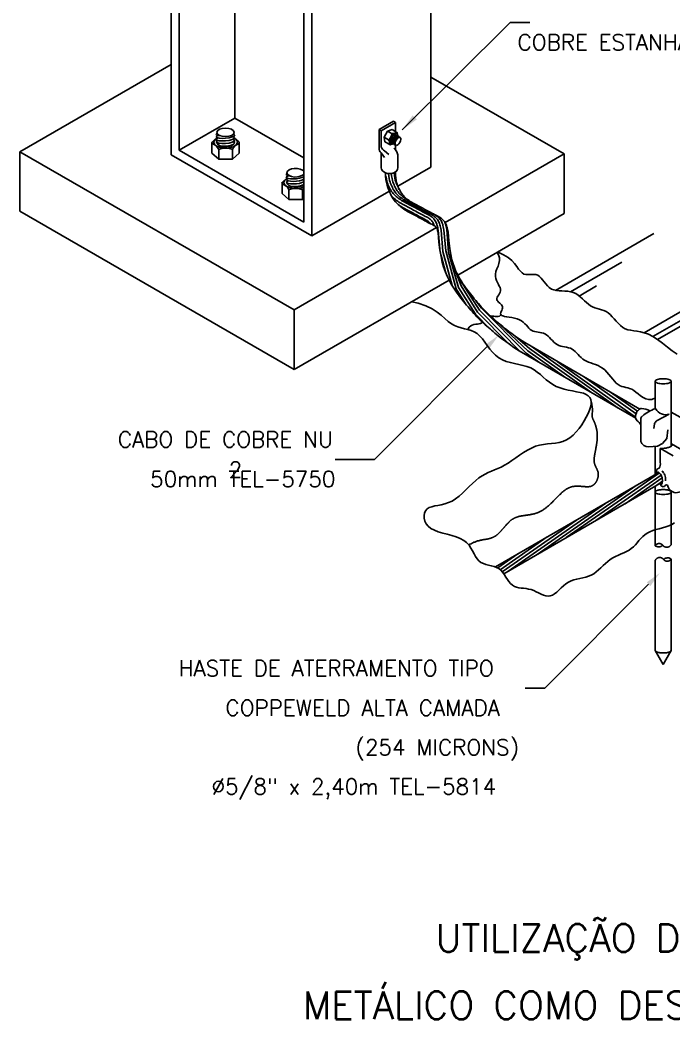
# Model space of a CAD drawing. Header units: millimetres. Extents: x -5504.7 to -5489.7, y -4787.7 to -4768.6.
# Drawn here: x -5504.74 to -5496.46, y -4787.66 to -4775 of the extents above; entities that cross this region are included whole.
import ezdxf
from ezdxf.enums import TextEntityAlignment as Align

# ---------------------------------------------------------------- set-up
doc = ezdxf.new("R2010")
doc.units = ezdxf.units.MM
doc.header["$LTSCALE"] = 10
doc.linetypes.add('DASHEDX2', pattern=[1.5, 1, -0.5])
doc.layers.add('Termotécnica', color=7, linetype='Continuous')
doc.styles.add('r140', font='romans.shx')
doc.styles.add('r80', font='romans.shx')

msp = doc.modelspace()

# ---------------------------------------------------------------- linework, layer by layer
at = {"layer": 'Termotécnica', "color": 2}
for p, q in [((-5502.013, -4776.24), (-5502.013, -4773.194)), ((-5502.82, -4776.706), (-5502.82, -4773.543)), ((-5502.718, -4776.647), (-5502.718, -4773.601)), ((-5499.525, -4776.863), (-5499.525, -4773.699)), ((-5501.139, -4777.559), (-5501.139, -4774.513)), ((-5501.037, -4777.736), (-5501.037, -4774.572)), ((-5499.89, -4776.392), (-5498.522, -4775.03)), ((-5504.737, -4776.667), (-5502.82, -4775.56)), ((-5497.837, -4776.696), (-5499.525, -4775.721)), ((-5502.718, -4776.647), (-5502.013, -4776.24)), ((-5502.013, -4776.24), (-5501.139, -4776.745)), ((-5502.249, -4776.441), (-5502.237, -4776.434)), ((-5502.249, -4776.474), (-5502.224, -4776.459)), ((-5502.015, -4776.454), (-5502.034, -4776.446)), ((-5500.12, -4776.485), (-5500.075, -4776.407)), ((-5500.018, -4776.387), (-5500.075, -4776.407)), ((-5500.019, -4776.439), (-5500.075, -4776.407)), ((-5499.959, -4776.422), (-5500.018, -4776.387)), ((-5499.973, -4776.45), (-5499.975, -4776.462)), ((-5499.958, -4776.457), (-5499.96, -4776.471)), ((-5499.947, -4776.464), (-5499.954, -4776.428)), ((-5502.302, -4776.554), (-5502.302, -4776.686)), ((-5502.235, -4776.488), (-5502.296, -4776.541)), ((-5502.249, -4776.507), (-5502.224, -4776.492)), ((-5502.249, -4776.54), (-5502.224, -4776.525)), ((-5502.236, -4776.565), (-5502.224, -4776.558)), ((-5502.015, -4776.487), (-5502.039, -4776.477)), ((-5502.015, -4776.52), (-5502.039, -4776.51)), ((-5502.017, -4776.552), (-5502.039, -4776.543)), ((-5502.016, -4776.495), (-5501.962, -4776.541)), ((-5501.956, -4776.554), (-5501.956, -4776.686)), ((-5500.065, -4776.517), (-5500.12, -4776.485)), ((-5500.109, -4776.544), (-5500.12, -4776.485)), ((-5500.049, -4776.578), (-5500.109, -4776.544)), ((-5500.001, -4776.565), (-5500.042, -4776.579)), ((-5500.037, -4776.545), (-5500.03, -4776.542)), ((-5500.029, -4776.558), (-5500.015, -4776.55)), ((-5500.014, -4776.567), (-5500, -4776.559)), ((-5499.999, -4776.575), (-5499.986, -4776.568)), ((-5499.984, -4776.584), (-5499.977, -4776.58)), ((-5499.943, -4776.466), (-5499.945, -4776.479)), ((-5499.929, -4776.474), (-5499.93, -4776.485)), ((-5501.262, -4778.673), (-5504.737, -4776.667)), ((-5504.737, -4776.667), (-5504.737, -4777.423)), ((-5501.037, -4777.736), (-5502.82, -4776.706)), ((-5501.139, -4777.559), (-5502.718, -4776.647)), ((-5502.302, -4776.686), (-5502.216, -4776.761)), ((-5502.216, -4776.638), (-5502.216, -4776.761)), ((-5502.043, -4776.638), (-5502.043, -4776.761)), ((-5501.956, -4776.686), (-5502.043, -4776.761)), ((-5500.155, -4776.871), (-5500.155, -4776.688)), ((-5499.946, -4776.871), (-5499.946, -4776.706)), ((-5499.346, -4777.567), (-5497.837, -4776.696)), ((-5497.837, -4776.696), (-5497.837, -4777.452)), ((-5502.216, -4776.761), (-5502.043, -4776.761)), ((-5501.361, -4776.954), (-5501.349, -4776.946)), ((-5501.139, -4776.962), (-5501.146, -4776.958)), ((-5499.945, -4777.105), (-5499.525, -4776.863)), ((-5501.414, -4777.066), (-5501.414, -4777.198)), ((-5501.347, -4777), (-5501.408, -4777.053)), ((-5501.361, -4776.986), (-5501.336, -4776.972)), ((-5501.361, -4777.019), (-5501.336, -4777.004)), ((-5501.361, -4777.052), (-5501.336, -4777.037)), ((-5501.348, -4777.077), (-5501.336, -4777.07)), ((-5501.139, -4776.994), (-5501.151, -4776.989)), ((-5501.139, -4777.027), (-5501.151, -4777.022)), ((-5501.139, -4777.06), (-5501.151, -4777.055)), ((-5501.414, -4777.198), (-5501.328, -4777.273)), ((-5501.328, -4777.151), (-5501.328, -4777.273)), ((-5501.155, -4777.151), (-5501.155, -4777.273)), ((-5501.037, -4777.736), (-5500.061, -4777.172)), ((-5501.328, -4777.273), (-5501.155, -4777.273)), ((-5501.139, -4777.259), (-5501.155, -4777.273)), ((-5501.262, -4779.43), (-5504.737, -4777.423)), ((-5499.185, -4778.231), (-5497.837, -4777.452)), ((-5501.262, -4778.673), (-5499.455, -4777.63)), ((-5501.262, -4779.43), (-5499.295, -4778.294)), ((-5501.262, -4778.673), (-5501.262, -4779.43)), ((-5500.24, -4780.568), (-5498.807, -4779.134)), ((-5496.682, -4779.925), (-5496.682, -4779.578)), ((-5496.479, -4780.401), (-5496.479, -4779.578)), ((-5496.658, -4780.076), (-5496.505, -4779.996)), ((-5496.291, -4780.077), (-5496.479, -4779.969)), ((-5496.866, -4780.065), (-5496.866, -4780.34)), ((-5496.699, -4780.178), (-5496.692, -4780.118)), ((-5496.324, -4780.458), (-5496.475, -4780.372)), ((-5496.682, -4780.762), (-5496.682, -4780.404)), ((-5496.619, -4780.43), (-5496.619, -4780.607)), ((-5496.456, -4780.523), (-5496.616, -4780.43)), ((-5500.24, -4780.568), (-5500.74, -4780.568)), ((-5496.682, -4780.982), (-5496.682, -4780.909)), ((-5498.082, -4783.467), (-5496.766, -4782.151)), ((-5498.082, -4783.467), (-5498.332, -4783.467))]:
    msp.add_line(p, q, dxfattribs=at)
at = {"layer": 'Termotécnica', "color": 2, "ltscale": 1.6}
for p, q in [((-5498.522, -4775.03), (-5498.272, -4775.03)), ((-5500.183, -4776.385), (-5500.002, -4776.28)), ((-5500.155, -4776.401), (-5499.974, -4776.296)), ((-5499.974, -4776.296), (-5500.002, -4776.28)), ((-5499.974, -4776.413), (-5499.974, -4776.296)), ((-5500.183, -4776.385), (-5500.183, -4776.621)), ((-5500.155, -4776.401), (-5500.183, -4776.385)), ((-5500.155, -4776.401), (-5500.155, -4776.605)), ((-5499.974, -4776.643), (-5499.974, -4776.584)), ((-5500.156, -4776.681), (-5500.115, -4776.742)), ((-5500.113, -4776.656), (-5500.058, -4776.704))]:
    msp.add_line(p, q, dxfattribs=at)
at = {"layer": 'Termotécnica', "color": 3}
for p, q in [((-5502.036, -4776.477), (-5502.033, -4776.479)), ((-5499.944, -4776.478), (-5499.945, -4776.476)), ((-5501.148, -4776.989), (-5501.145, -4776.992)), ((-5496.876, -4779.93), (-5498.335, -4779.088)), ((-5496.929, -4780.047), (-5498.406, -4779.194)), ((-5498.708, -4781.932), (-5496.635, -4780.735)), ((-5498.603, -4782.018), (-5496.592, -4780.857))]:
    msp.add_line(p, q, dxfattribs=at)
at = {"layer": 'Termotécnica', "color": 1}
for p, q in [((-5499.413, -4777.902), (-5499.433, -4777.664)), ((-5499.375, -4777.931), (-5499.397, -4777.661)), ((-5499.339, -4777.925), (-5499.361, -4777.658)), ((-5499.301, -4777.946), (-5499.326, -4777.655)), ((-5497.945, -4778.425), (-5496.699, -4777.706)), ((-5499.256, -4778.364), (-5499.375, -4777.931)), ((-5499.207, -4778.407), (-5499.339, -4777.925)), ((-5499.177, -4778.388), (-5499.301, -4777.946)), ((-5499.336, -4778.208), (-5499.398, -4777.984)), ((-5499.141, -4778.368), (-5499.255, -4778.072)), ((-5497.756, -4778.442), (-5497.107, -4778.067)), ((-5498.911, -4778.677), (-5499.19, -4778.239)), ((-5499.087, -4778.597), (-5499.207, -4778.407)), ((-5498.962, -4778.727), (-5499.177, -4778.388)), ((-5498.937, -4778.702), (-5499.141, -4778.368)), ((-5497.645, -4778.498), (-5497.425, -4778.37)), ((-5496.82, -4778.962), (-5495.781, -4778.362)), ((-5496.652, -4779.049), (-5495.62, -4778.454)), ((-5498.886, -4778.651), (-5498.951, -4778.561)), ((-5498.77, -4778.92), (-5498.962, -4778.727)), ((-5498.539, -4779.102), (-5498.937, -4778.702)), ((-5498.384, -4779.207), (-5498.911, -4778.677)), ((-5498.317, -4779.222), (-5498.886, -4778.651)), ((-5498.297, -4779.193), (-5498.719, -4778.795)), ((-5496.711, -4779.011), (-5496.27, -4778.757)), ((-5498.276, -4779.164), (-5498.485, -4778.984)), ((-5498.147, -4779.343), (-5498.317, -4779.222)), ((-5497.816, -4779.534), (-5498.297, -4779.193)), ((-5497.485, -4779.726), (-5498.276, -4779.164)), ((-5497.153, -4779.917), (-5498.255, -4779.134)), ((-5496.931, -4780.031), (-5497.924, -4779.326)), ((-5496.924, -4779.991), (-5497.592, -4779.517)), ((-5496.908, -4779.959), (-5497.261, -4779.708)), ((-5496.882, -4779.933), (-5496.929, -4779.9)), ((-5496.629, -4780.739), (-5497.809, -4781.559)), ((-5496.607, -4780.768), (-5497.437, -4781.344)), ((-5496.594, -4780.803), (-5497.065, -4781.13)), ((-5496.59, -4780.844), (-5496.693, -4780.915)), ((-5496.924, -4780.901), (-5498.18, -4781.774)), ((-5497.307, -4781.123), (-5498.552, -4781.989)), ((-5497.679, -4781.338), (-5498.622, -4781.993)), ((-5498.051, -4781.552), (-5498.648, -4781.967)), ((-5498.423, -4781.767), (-5498.679, -4781.945))]:
    msp.add_line(p, q, dxfattribs=at)
at = {"layer": 'Termotécnica', "color": 1, "linetype": 'DASHEDX2'}
for p, q in [((-5496.682, -4781.663), (-5496.682, -4780.982)), ((-5496.479, -4781.647), (-5496.479, -4780.982)), ((-5496.682, -4782.991), (-5496.682, -4781.848)), ((-5496.479, -4782.991), (-5496.479, -4781.832)), ((-5496.581, -4783.167), (-5496.682, -4782.991)), ((-5496.581, -4783.167), (-5496.479, -4782.991))]:
    msp.add_line(p, q, dxfattribs=at)
at = {"layer": 'Termotécnica', "color": 3}
for points in [[(-5500.103, -4776.936), (-5500.101, -4776.973), (-5500.096, -4777.019), (-5500.09, -4777.058), (-5500.082, -4777.091), (-5500.074, -4777.12), (-5500.065, -4777.143), (-5500.057, -4777.163), (-5500.048, -4777.183), (-5500.039, -4777.203), (-5500.029, -4777.223), (-5500.017, -4777.243), (-5500.005, -4777.263), (-5499.991, -4777.282), (-5499.976, -4777.301), (-5499.959, -4777.319), (-5499.943, -4777.336), (-5499.925, -4777.351), (-5499.908, -4777.366), (-5499.89, -4777.379), (-5499.873, -4777.391), (-5499.855, -4777.403), (-5499.838, -4777.413), (-5499.821, -4777.424), (-5499.804, -4777.433), (-5499.788, -4777.442), (-5499.771, -4777.451), (-5499.755, -4777.46), (-5499.739, -4777.469), (-5499.723, -4777.477), (-5499.706, -4777.486), (-5499.69, -4777.495), (-5499.673, -4777.504), (-5499.656, -4777.513), (-5499.638, -4777.523), (-5499.62, -4777.533), (-5499.602, -4777.543), (-5499.583, -4777.553), (-5499.565, -4777.563), (-5499.547, -4777.572), (-5499.53, -4777.58), (-5499.514, -4777.588), (-5499.5, -4777.596), (-5499.488, -4777.603), (-5499.478, -4777.609), (-5499.471, -4777.614), (-5499.465, -4777.618), (-5499.462, -4777.621), (-5499.459, -4777.624), (-5499.457, -4777.627), (-5499.455, -4777.63), (-5499.452, -4777.634), (-5499.45, -4777.64), (-5499.447, -4777.646), (-5499.444, -4777.655), (-5499.441, -4777.665), (-5499.439, -4777.678), (-5499.436, -4777.69)], [(-5499.976, -4776.924), (-5499.976, -4776.963), (-5499.972, -4777.003), (-5499.967, -4777.034), (-5499.961, -4777.059), (-5499.955, -4777.08), (-5499.948, -4777.098), (-5499.941, -4777.115), (-5499.934, -4777.132), (-5499.926, -4777.148), (-5499.918, -4777.163), (-5499.91, -4777.178), (-5499.9, -4777.193), (-5499.891, -4777.207), (-5499.88, -4777.22), (-5499.869, -4777.233), (-5499.856, -4777.245), (-5499.844, -4777.256), (-5499.83, -4777.267), (-5499.816, -4777.277), (-5499.802, -4777.287), (-5499.788, -4777.297), (-5499.773, -4777.306), (-5499.758, -4777.315), (-5499.743, -4777.324), (-5499.727, -4777.332), (-5499.712, -4777.341), (-5499.696, -4777.349), (-5499.68, -4777.358), (-5499.664, -4777.366), (-5499.647, -4777.375), (-5499.63, -4777.384), (-5499.613, -4777.394), (-5499.595, -4777.403), (-5499.578, -4777.413), (-5499.56, -4777.423), (-5499.542, -4777.432), (-5499.525, -4777.442), (-5499.507, -4777.451), (-5499.49, -4777.46), (-5499.473, -4777.469), (-5499.456, -4777.477), (-5499.44, -4777.486), (-5499.425, -4777.494), (-5499.41, -4777.503), (-5499.397, -4777.512), (-5499.385, -4777.522), (-5499.374, -4777.532), (-5499.364, -4777.542), (-5499.355, -4777.553), (-5499.347, -4777.565), (-5499.34, -4777.577), (-5499.334, -4777.59), (-5499.329, -4777.604), (-5499.324, -4777.618), (-5499.32, -4777.634), (-5499.316, -4777.65), (-5499.312, -4777.667), (-5499.309, -4777.687)], [(-5499.436, -4777.69), (-5499.425, -4777.813), (-5499.412, -4777.912), (-5499.398, -4777.996), (-5499.382, -4778.068), (-5499.365, -4778.129), (-5499.347, -4778.181), (-5499.329, -4778.226), (-5499.311, -4778.264), (-5499.294, -4778.297), (-5499.277, -4778.329), (-5499.26, -4778.358), (-5499.243, -4778.386), (-5499.226, -4778.412), (-5499.209, -4778.437), (-5499.193, -4778.461), (-5499.176, -4778.484), (-5499.159, -4778.506), (-5499.142, -4778.528), (-5499.125, -4778.55), (-5499.108, -4778.571), (-5499.09, -4778.593), (-5499.073, -4778.614), (-5499.055, -4778.635), (-5499.037, -4778.656), (-5499.019, -4778.677), (-5499, -4778.698), (-5498.981, -4778.719), (-5498.962, -4778.74), (-5498.942, -4778.761), (-5498.922, -4778.782), (-5498.902, -4778.802), (-5498.881, -4778.822), (-5498.86, -4778.842), (-5498.839, -4778.861), (-5498.818, -4778.88), (-5498.797, -4778.898), (-5498.776, -4778.915), (-5498.756, -4778.932), (-5498.736, -4778.949), (-5498.716, -4778.966), (-5498.695, -4778.983), (-5498.672, -4779.002), (-5498.646, -4779.023), (-5498.614, -4779.047), (-5498.576, -4779.075), (-5498.529, -4779.108), (-5498.473, -4779.148), (-5498.406, -4779.194)], [(-5499.309, -4777.687), (-5499.298, -4777.799), (-5499.286, -4777.893), (-5499.273, -4777.972), (-5499.259, -4778.037), (-5499.244, -4778.091), (-5499.229, -4778.136), (-5499.213, -4778.174), (-5499.197, -4778.208), (-5499.181, -4778.238), (-5499.166, -4778.267), (-5499.151, -4778.293), (-5499.135, -4778.318), (-5499.12, -4778.342), (-5499.105, -4778.365), (-5499.089, -4778.387), (-5499.074, -4778.408), (-5499.058, -4778.429), (-5499.042, -4778.45), (-5499.026, -4778.471), (-5499.009, -4778.491), (-5498.992, -4778.512), (-5498.976, -4778.532), (-5498.958, -4778.553), (-5498.941, -4778.573), (-5498.923, -4778.593), (-5498.905, -4778.613), (-5498.887, -4778.634), (-5498.869, -4778.654), (-5498.85, -4778.673), (-5498.831, -4778.693), (-5498.812, -4778.712), (-5498.793, -4778.73), (-5498.774, -4778.749), (-5498.754, -4778.766), (-5498.734, -4778.784), (-5498.714, -4778.801), (-5498.694, -4778.818), (-5498.674, -4778.835), (-5498.654, -4778.852), (-5498.634, -4778.868), (-5498.614, -4778.885), (-5498.593, -4778.903), (-5498.568, -4778.923), (-5498.538, -4778.946), (-5498.501, -4778.973), (-5498.456, -4779.005), (-5498.401, -4779.043), (-5498.335, -4779.088)]]:
    msp.add_lwpolyline(points, dxfattribs=at)
at = {"layer": 'Termotécnica', "color": 1}
for points in [[(-5500.064, -4776.944), (-5500.06, -4776.977), (-5500.055, -4777.009), (-5500.05, -4777.034), (-5500.043, -4777.054), (-5500.037, -4777.072), (-5500.03, -4777.089), (-5500.023, -4777.106), (-5500.015, -4777.122), (-5500.007, -4777.138), (-5499.998, -4777.153), (-5499.989, -4777.167), (-5499.979, -4777.181), (-5499.969, -4777.195), (-5499.957, -4777.207), (-5499.945, -4777.219), (-5499.932, -4777.231), (-5499.919, -4777.242), (-5499.905, -4777.252), (-5499.891, -4777.262), (-5499.876, -4777.272), (-5499.862, -4777.281), (-5499.847, -4777.29), (-5499.831, -4777.298), (-5499.816, -4777.307), (-5499.8, -4777.315), (-5499.785, -4777.324), (-5499.769, -4777.332), (-5499.752, -4777.341), (-5499.736, -4777.35), (-5499.719, -4777.359), (-5499.701, -4777.368), (-5499.684, -4777.378), (-5499.666, -4777.388), (-5499.649, -4777.397), (-5499.631, -4777.407), (-5499.613, -4777.416), (-5499.596, -4777.426), (-5499.578, -4777.434), (-5499.561, -4777.443), (-5499.545, -4777.452), (-5499.529, -4777.46), (-5499.513, -4777.469), (-5499.499, -4777.478), (-5499.485, -4777.487), (-5499.473, -4777.496), (-5499.462, -4777.506), (-5499.452, -4777.517), (-5499.444, -4777.528), (-5499.436, -4777.539), (-5499.429, -4777.552), (-5499.423, -4777.565), (-5499.418, -4777.578), (-5499.413, -4777.593), (-5499.409, -4777.608), (-5499.405, -4777.624), (-5499.401, -4777.642), (-5499.397, -4777.661)], [(-5500.028, -4776.943), (-5500.024, -4776.974), (-5500.019, -4777.006), (-5500.014, -4777.031), (-5500.007, -4777.051), (-5500.001, -4777.069), (-5499.994, -4777.086), (-5499.987, -4777.103), (-5499.979, -4777.119), (-5499.971, -4777.135), (-5499.962, -4777.15), (-5499.953, -4777.164), (-5499.943, -4777.178), (-5499.933, -4777.192), (-5499.921, -4777.204), (-5499.909, -4777.216), (-5499.896, -4777.228), (-5499.883, -4777.239), (-5499.869, -4777.249), (-5499.855, -4777.259), (-5499.84, -4777.269), (-5499.826, -4777.278), (-5499.811, -4777.287), (-5499.796, -4777.295), (-5499.78, -4777.304), (-5499.765, -4777.312), (-5499.749, -4777.321), (-5499.733, -4777.329), (-5499.716, -4777.338), (-5499.7, -4777.347), (-5499.683, -4777.356), (-5499.665, -4777.365), (-5499.648, -4777.375), (-5499.63, -4777.385), (-5499.613, -4777.394), (-5499.595, -4777.404), (-5499.577, -4777.413), (-5499.56, -4777.423), (-5499.543, -4777.431), (-5499.525, -4777.44), (-5499.509, -4777.449), (-5499.493, -4777.457), (-5499.478, -4777.466), (-5499.463, -4777.475), (-5499.45, -4777.484), (-5499.437, -4777.493), (-5499.426, -4777.503), (-5499.417, -4777.514), (-5499.408, -4777.525), (-5499.4, -4777.536), (-5499.393, -4777.549), (-5499.387, -4777.562), (-5499.382, -4777.575), (-5499.377, -4777.59), (-5499.373, -4777.605), (-5499.369, -4777.621), (-5499.365, -4777.639), (-5499.361, -4777.658)], [(-5499.993, -4776.931), (-5499.993, -4776.931), (-5499.989, -4776.971), (-5499.984, -4777.003), (-5499.978, -4777.028), (-5499.972, -4777.048), (-5499.965, -4777.066), (-5499.958, -4777.083), (-5499.951, -4777.1), (-5499.943, -4777.116), (-5499.935, -4777.132), (-5499.927, -4777.146)], [(-5499.993, -4776.931), (-5499.993, -4776.931), (-5499.989, -4776.971), (-5499.984, -4777.003), (-5499.978, -4777.028), (-5499.972, -4777.048), (-5499.965, -4777.066), (-5499.958, -4777.083), (-5499.951, -4777.1), (-5499.943, -4777.116), (-5499.935, -4777.132), (-5499.927, -4777.146)], [(-5500.096, -4776.98), (-5500.096, -4776.98), (-5500.091, -4777.012), (-5500.085, -4777.037), (-5500.079, -4777.057), (-5500.073, -4777.075), (-5500.066, -4777.092), (-5500.058, -4777.109), (-5500.051, -4777.125), (-5500.043, -4777.141), (-5500.034, -4777.156), (-5500.025, -4777.17), (-5500.015, -4777.184), (-5500.004, -4777.198), (-5499.993, -4777.21), (-5499.981, -4777.222), (-5499.968, -4777.234), (-5499.955, -4777.245), (-5499.941, -4777.255), (-5499.927, -4777.265), (-5499.912, -4777.275), (-5499.897, -4777.284), (-5499.882, -4777.293), (-5499.867, -4777.301), (-5499.852, -4777.31), (-5499.836, -4777.318), (-5499.82, -4777.327), (-5499.804, -4777.335), (-5499.788, -4777.344), (-5499.771, -4777.353), (-5499.754, -4777.362), (-5499.737, -4777.371), (-5499.72, -4777.381), (-5499.702, -4777.391), (-5499.684, -4777.4), (-5499.667, -4777.41), (-5499.649, -4777.419), (-5499.632, -4777.429), (-5499.614, -4777.437), (-5499.597, -4777.446), (-5499.581, -4777.455), (-5499.565, -4777.463), (-5499.549, -4777.472), (-5499.535, -4777.481), (-5499.521, -4777.49), (-5499.509, -4777.499), (-5499.498, -4777.509), (-5499.488, -4777.52), (-5499.479, -4777.531), (-5499.472, -4777.542), (-5499.465, -4777.555), (-5499.459, -4777.568), (-5499.453, -4777.581), (-5499.449, -4777.596), (-5499.444, -4777.611), (-5499.44, -4777.627), (-5499.437, -4777.645), (-5499.433, -4777.664)], [(-5500.027, -4777.226), (-5500.019, -4777.235), (-5500.006, -4777.248), (-5499.991, -4777.261), (-5499.977, -4777.273), (-5499.962, -4777.284), (-5499.947, -4777.295), (-5499.932, -4777.305), (-5499.916, -4777.314), (-5499.901, -4777.324), (-5499.885, -4777.333), (-5499.869, -4777.341), (-5499.853, -4777.35), (-5499.837, -4777.358), (-5499.821, -4777.367), (-5499.805, -4777.376), (-5499.788, -4777.384), (-5499.772, -4777.393), (-5499.754, -4777.403), (-5499.737, -4777.412), (-5499.719, -4777.422), (-5499.702, -4777.432), (-5499.684, -4777.442), (-5499.666, -4777.451), (-5499.648, -4777.46), (-5499.631, -4777.469), (-5499.614, -4777.478), (-5499.597, -4777.487), (-5499.582, -4777.495), (-5499.567, -4777.503), (-5499.554, -4777.511), (-5499.542, -4777.519), (-5499.532, -4777.527), (-5499.523, -4777.535), (-5499.515, -4777.543), (-5499.509, -4777.552), (-5499.502, -4777.561), (-5499.497, -4777.571), (-5499.492, -4777.582), (-5499.487, -4777.594), (-5499.483, -4777.606)], [(-5499.928, -4777.349), (-5499.919, -4777.355), (-5499.902, -4777.364), (-5499.886, -4777.373), (-5499.87, -4777.382), (-5499.854, -4777.39), (-5499.838, -4777.399), (-5499.822, -4777.407), (-5499.805, -4777.416), (-5499.789, -4777.425), (-5499.772, -4777.434), (-5499.754, -4777.444), (-5499.737, -4777.454), (-5499.719, -4777.463), (-5499.701, -4777.473), (-5499.683, -4777.483), (-5499.665, -4777.492), (-5499.647, -4777.501), (-5499.63, -4777.51), (-5499.614, -4777.518), (-5499.599, -4777.526), (-5499.586, -4777.534), (-5499.574, -4777.541), (-5499.564, -4777.548), (-5499.555, -4777.554), (-5499.548, -4777.561), (-5499.543, -4777.567), (-5499.538, -4777.573), (-5499.534, -4777.578)], [(-5499.351, -4777.559), (-5499.346, -4777.572), (-5499.341, -4777.587), (-5499.337, -4777.602), (-5499.333, -4777.618), (-5499.329, -4777.636), (-5499.326, -4777.655)], [(-5499.351, -4777.559), (-5499.346, -4777.572), (-5499.341, -4777.587), (-5499.337, -4777.602), (-5499.333, -4777.618), (-5499.329, -4777.636), (-5499.326, -4777.655)]]:
    msp.add_lwpolyline(points, dxfattribs=at)
at = {"layer": 'Termotécnica', "color": 2}
for points in [[(-5498.688, -4777.944), (-5498.668, -4777.973), (-5498.656, -4778.011), (-5498.656, -4778.048), (-5498.663, -4778.084), (-5498.675, -4778.12), (-5498.689, -4778.154), (-5498.701, -4778.187), (-5498.709, -4778.219), (-5498.709, -4778.248), (-5498.704, -4778.275), (-5498.695, -4778.301), (-5498.683, -4778.326), (-5498.67, -4778.349), (-5498.659, -4778.371), (-5498.649, -4778.391), (-5498.644, -4778.411), (-5498.644, -4778.43), (-5498.649, -4778.448), (-5498.657, -4778.466), (-5498.666, -4778.482), (-5498.676, -4778.498), (-5498.684, -4778.513), (-5498.689, -4778.527), (-5498.69, -4778.54), (-5498.686, -4778.552), (-5498.678, -4778.564), (-5498.667, -4778.575), (-5498.654, -4778.586), (-5498.642, -4778.598), (-5498.63, -4778.609), (-5498.621, -4778.622), (-5498.617, -4778.635), (-5498.617, -4778.649), (-5498.621, -4778.664), (-5498.627, -4778.679), (-5498.634, -4778.694), (-5498.639, -4778.708), (-5498.642, -4778.722), (-5498.64, -4778.733), (-5498.631, -4778.743), (-5498.615, -4778.75), (-5498.592, -4778.756), (-5498.565, -4778.761), (-5498.533, -4778.765), (-5498.5, -4778.77), (-5498.467, -4778.777), (-5498.434, -4778.785), (-5498.404, -4778.797), (-5498.378, -4778.811), (-5498.355, -4778.829), (-5498.335, -4778.848), (-5498.316, -4778.867), (-5498.299, -4778.887), (-5498.283, -4778.905), (-5498.266, -4778.921), (-5498.248, -4778.934), (-5498.229, -4778.943), (-5498.209, -4778.949), (-5498.187, -4778.953), (-5498.166, -4778.955), (-5498.144, -4778.958), (-5498.122, -4778.962), (-5498.1, -4778.968), (-5498.08, -4778.977), (-5498.06, -4778.99), (-5498.041, -4779.006), (-5498.023, -4779.024), (-5498.005, -4779.043), (-5497.986, -4779.063), (-5497.967, -4779.081), (-5497.948, -4779.098), (-5497.926, -4779.112), (-5497.904, -4779.123), (-5497.88, -4779.131), (-5497.856, -4779.136), (-5497.831, -4779.141), (-5497.806, -4779.146), (-5497.782, -4779.152), (-5497.758, -4779.159), (-5497.736, -4779.17), (-5497.716, -4779.183), (-5497.697, -4779.2), (-5497.678, -4779.218), (-5497.66, -4779.238), (-5497.642, -4779.258), (-5497.622, -4779.278), (-5497.601, -4779.296), (-5497.578, -4779.312), (-5497.553, -4779.325), (-5497.526, -4779.336), (-5497.498, -4779.345), (-5497.468, -4779.355), (-5497.438, -4779.366), (-5497.407, -4779.378), (-5497.378, -4779.393), (-5497.349, -4779.412), (-5497.321, -4779.435), (-5497.295, -4779.462), (-5497.27, -4779.491), (-5497.245, -4779.521), (-5497.221, -4779.55), (-5497.198, -4779.577), (-5497.175, -4779.6), (-5497.151, -4779.62), (-5497.128, -4779.634), (-5497.104, -4779.643), (-5497.08, -4779.65), (-5497.056, -4779.655), (-5497.031, -4779.661), (-5497.006, -4779.668), (-5496.98, -4779.678), (-5496.954, -4779.694), (-5496.927, -4779.714), (-5496.898, -4779.739), (-5496.868, -4779.763), (-5496.836, -4779.785), (-5496.802, -4779.802), (-5496.764, -4779.81), (-5496.724, -4779.807), (-5496.679, -4779.79)], [(-5498.675, -4777.94), (-5498.604, -4777.973), (-5498.547, -4778.009), (-5498.502, -4778.047), (-5498.466, -4778.086), (-5498.438, -4778.122), (-5498.414, -4778.155), (-5498.392, -4778.183), (-5498.371, -4778.205), (-5498.348, -4778.218), (-5498.324, -4778.224), (-5498.298, -4778.226), (-5498.271, -4778.225), (-5498.245, -4778.224), (-5498.219, -4778.224), (-5498.194, -4778.226), (-5498.17, -4778.234), (-5498.149, -4778.249), (-5498.129, -4778.269), (-5498.11, -4778.292), (-5498.09, -4778.318), (-5498.07, -4778.344), (-5498.049, -4778.369), (-5498.025, -4778.391), (-5497.998, -4778.409), (-5497.968, -4778.42), (-5497.935, -4778.427), (-5497.9, -4778.431), (-5497.864, -4778.433), (-5497.827, -4778.435), (-5497.79, -4778.437), (-5497.755, -4778.443), (-5497.721, -4778.452), (-5497.689, -4778.467), (-5497.66, -4778.486), (-5497.632, -4778.508), (-5497.606, -4778.532), (-5497.58, -4778.556), (-5497.555, -4778.58), (-5497.529, -4778.601), (-5497.503, -4778.62), (-5497.476, -4778.634), (-5497.448, -4778.645), (-5497.419, -4778.654), (-5497.39, -4778.662), (-5497.361, -4778.671), (-5497.333, -4778.681), (-5497.305, -4778.694), (-5497.278, -4778.711), (-5497.252, -4778.733), (-5497.226, -4778.76), (-5497.201, -4778.788), (-5497.175, -4778.817), (-5497.149, -4778.846), (-5497.122, -4778.872), (-5497.093, -4778.895), (-5497.062, -4778.913), (-5497.029, -4778.925), (-5496.993, -4778.932), (-5496.955, -4778.937), (-5496.913, -4778.942), (-5496.869, -4778.95), (-5496.82, -4778.963), (-5496.768, -4778.982), (-5496.712, -4779.01), (-5496.652, -4779.05), (-5496.59, -4779.096), (-5496.527, -4779.145), (-5496.465, -4779.193), (-5496.405, -4779.235)], [(-5496.438, -4781.374), (-5496.472, -4781.393), (-5496.509, -4781.409), (-5496.548, -4781.423), (-5496.589, -4781.435), (-5496.631, -4781.447), (-5496.672, -4781.458), (-5496.712, -4781.471), (-5496.749, -4781.485), (-5496.783, -4781.503), (-5496.814, -4781.523), (-5496.841, -4781.547), (-5496.865, -4781.572), (-5496.889, -4781.598), (-5496.911, -4781.625), (-5496.934, -4781.651), (-5496.959, -4781.676), (-5496.985, -4781.698), (-5497.014, -4781.718), (-5497.046, -4781.736), (-5497.079, -4781.752), (-5497.114, -4781.767), (-5497.149, -4781.782), (-5497.185, -4781.799), (-5497.219, -4781.817), (-5497.252, -4781.838), (-5497.284, -4781.861), (-5497.314, -4781.888), (-5497.343, -4781.915), (-5497.371, -4781.943), (-5497.4, -4781.97), (-5497.43, -4781.995), (-5497.46, -4782.018), (-5497.493, -4782.036), (-5497.527, -4782.051), (-5497.563, -4782.062), (-5497.6, -4782.071), (-5497.638, -4782.079), (-5497.676, -4782.087), (-5497.713, -4782.096), (-5497.749, -4782.109), (-5497.783, -4782.125), (-5497.816, -4782.147), (-5497.846, -4782.171), (-5497.875, -4782.198), (-5497.903, -4782.225), (-5497.931, -4782.25), (-5497.957, -4782.273), (-5497.984, -4782.29), (-5498.012, -4782.3), (-5498.04, -4782.303), (-5498.069, -4782.299), (-5498.099, -4782.29), (-5498.129, -4782.277), (-5498.16, -4782.262), (-5498.191, -4782.247), (-5498.223, -4782.232), (-5498.255, -4782.22), (-5498.288, -4782.212), (-5498.32, -4782.207), (-5498.352, -4782.203), (-5498.383, -4782.2), (-5498.413, -4782.196), (-5498.441, -4782.189), (-5498.468, -4782.179), (-5498.493, -4782.164), (-5498.515, -4782.143), (-5498.536, -4782.118), (-5498.555, -4782.09), (-5498.574, -4782.06), (-5498.594, -4782.03), (-5498.615, -4782.001), (-5498.639, -4781.975), (-5498.665, -4781.953), (-5498.694, -4781.937), (-5498.726, -4781.925), (-5498.76, -4781.916), (-5498.794, -4781.908), (-5498.828, -4781.899), (-5498.861, -4781.889), (-5498.891, -4781.875), (-5498.917, -4781.856), (-5498.94, -4781.83), (-5498.959, -4781.8), (-5498.978, -4781.766), (-5498.997, -4781.729), (-5499.018, -4781.693), (-5499.043, -4781.657), (-5499.073, -4781.624), (-5499.11, -4781.595), (-5499.155, -4781.57), (-5499.207, -4781.55), (-5499.262, -4781.533), (-5499.32, -4781.518), (-5499.377, -4781.502), (-5499.432, -4781.486), (-5499.482, -4781.466), (-5499.526, -4781.443), (-5499.56, -4781.415), (-5499.586, -4781.384), (-5499.603, -4781.35), (-5499.612, -4781.315), (-5499.613, -4781.281), (-5499.607, -4781.249), (-5499.593, -4781.22), (-5499.573, -4781.197), (-5499.547, -4781.18), (-5499.515, -4781.168), (-5499.478, -4781.159), (-5499.438, -4781.151), (-5499.395, -4781.143), (-5499.35, -4781.132), (-5499.304, -4781.117), (-5499.258, -4781.096), (-5499.213, -4781.068), (-5499.169, -4781.034), (-5499.125, -4780.996), (-5499.082, -4780.955), (-5499.04, -4780.914), (-5498.998, -4780.873), (-5498.958, -4780.836), (-5498.917, -4780.803), (-5498.877, -4780.776), (-5498.838, -4780.754), (-5498.798, -4780.735), (-5498.758, -4780.718), (-5498.718, -4780.702), (-5498.677, -4780.685), (-5498.634, -4780.666), (-5498.591, -4780.643), (-5498.545, -4780.615), (-5498.499, -4780.583), (-5498.451, -4780.549), (-5498.401, -4780.515), (-5498.352, -4780.481), (-5498.301, -4780.45), (-5498.25, -4780.424), (-5498.199, -4780.402), (-5498.148, -4780.388), (-5498.097, -4780.379), (-5498.046, -4780.373), (-5497.996, -4780.368), (-5497.947, -4780.363), (-5497.899, -4780.354), (-5497.852, -4780.342), (-5497.807, -4780.322), (-5497.764, -4780.295), (-5497.722, -4780.26), (-5497.683, -4780.22), (-5497.646, -4780.176), (-5497.613, -4780.129), (-5497.583, -4780.081), (-5497.556, -4780.033), (-5497.534, -4779.987), (-5497.516, -4779.944), (-5497.504, -4779.905), (-5497.496, -4779.869), (-5497.495, -4779.837), (-5497.5, -4779.808), (-5497.512, -4779.783), (-5497.531, -4779.762), (-5497.558, -4779.744), (-5497.593, -4779.73), (-5497.635, -4779.719), (-5497.682, -4779.71), (-5497.732, -4779.7), (-5497.785, -4779.69), (-5497.837, -4779.678), (-5497.889, -4779.663), (-5497.938, -4779.643), (-5497.982, -4779.619), (-5498.024, -4779.59), (-5498.063, -4779.558), (-5498.101, -4779.525), (-5498.138, -4779.492), (-5498.177, -4779.461), (-5498.218, -4779.433), (-5498.261, -4779.409), (-5498.309, -4779.391), (-5498.359, -4779.376), (-5498.412, -4779.364), (-5498.465, -4779.353), (-5498.518, -4779.341), (-5498.57, -4779.326), (-5498.619, -4779.307), (-5498.665, -4779.282), (-5498.706, -4779.249), (-5498.744, -4779.211), (-5498.778, -4779.169), (-5498.811, -4779.125), (-5498.842, -4779.082), (-5498.874, -4779.04), (-5498.907, -4779.004), (-5498.941, -4778.973), (-5498.978, -4778.95), (-5499.017, -4778.934), (-5499.058, -4778.921), (-5499.1, -4778.911), (-5499.142, -4778.9), (-5499.185, -4778.888), (-5499.227, -4778.871), (-5499.267, -4778.849), (-5499.307, -4778.818), (-5499.348, -4778.782), (-5499.394, -4778.741), (-5499.448, -4778.7), (-5499.512, -4778.659), (-5499.59, -4778.621), (-5499.686, -4778.589), (-5499.768, -4778.571)], [(-5498.77, -4778.752), (-5498.768, -4778.751), (-5498.75, -4778.751), (-5498.73, -4778.753), (-5498.711, -4778.755), (-5498.692, -4778.757), (-5498.674, -4778.756), (-5498.657, -4778.751), (-5498.643, -4778.741)], [(-5499.058, -4778.921), (-5499.041, -4778.894), (-5499.022, -4778.876), (-5499.001, -4778.865), (-5498.98, -4778.858), (-5498.958, -4778.854), (-5498.937, -4778.852), (-5498.917, -4778.85), (-5498.899, -4778.845), (-5498.882, -4778.837), (-5498.873, -4778.83)], [(-5499.046, -4781.653), (-5499.031, -4781.645), (-5499.017, -4781.637), (-5499.005, -4781.63), (-5498.993, -4781.625), (-5498.981, -4781.62), (-5498.971, -4781.616), (-5498.961, -4781.612), (-5498.952, -4781.609), (-5498.943, -4781.606), (-5498.935, -4781.603), (-5498.927, -4781.601), (-5498.92, -4781.599), (-5498.912, -4781.597), (-5498.905, -4781.596), (-5498.898, -4781.594), (-5498.892, -4781.593), (-5498.885, -4781.591), (-5498.878, -4781.59), (-5498.872, -4781.589), (-5498.865, -4781.588), (-5498.859, -4781.586), (-5498.853, -4781.585), (-5498.846, -4781.584), (-5498.84, -4781.583), (-5498.834, -4781.582), (-5498.828, -4781.581), (-5498.822, -4781.58), (-5498.816, -4781.579), (-5498.81, -4781.578), (-5498.804, -4781.577), (-5498.798, -4781.575), (-5498.792, -4781.574), (-5498.787, -4781.573), (-5498.781, -4781.571), (-5498.775, -4781.57), (-5498.77, -4781.568), (-5498.765, -4781.566), (-5498.759, -4781.565), (-5498.754, -4781.563), (-5498.749, -4781.561), (-5498.744, -4781.558), (-5498.739, -4781.556), (-5498.734, -4781.554), (-5498.729, -4781.551), (-5498.724, -4781.549), (-5498.719, -4781.546), (-5498.714, -4781.543), (-5498.71, -4781.54), (-5498.705, -4781.537), (-5498.7, -4781.534), (-5498.696, -4781.53), (-5498.691, -4781.527), (-5498.687, -4781.523), (-5498.683, -4781.52), (-5498.678, -4781.516), (-5498.674, -4781.512), (-5498.67, -4781.508), (-5498.666, -4781.505), (-5498.662, -4781.501), (-5498.657, -4781.497), (-5498.653, -4781.492), (-5498.649, -4781.488), (-5498.645, -4781.484), (-5498.641, -4781.48), (-5498.637, -4781.476), (-5498.633, -4781.471), (-5498.629, -4781.467), (-5498.626, -4781.462), (-5498.622, -4781.458), (-5498.618, -4781.454), (-5498.614, -4781.449), (-5498.61, -4781.445), (-5498.606, -4781.44), (-5498.602, -4781.436), (-5498.599, -4781.431), (-5498.595, -4781.427), (-5498.591, -4781.422), (-5498.587, -4781.418), (-5498.583, -4781.413), (-5498.579, -4781.409), (-5498.576, -4781.405), (-5498.572, -4781.4), (-5498.568, -4781.396), (-5498.564, -4781.392), (-5498.56, -4781.387), (-5498.556, -4781.383), (-5498.552, -4781.379), (-5498.548, -4781.375), (-5498.544, -4781.371), (-5498.54, -4781.367), (-5498.536, -4781.363), (-5498.532, -4781.359), (-5498.528, -4781.355), (-5498.524, -4781.352), (-5498.52, -4781.348), (-5498.516, -4781.345), (-5498.511, -4781.341), (-5498.507, -4781.338), (-5498.503, -4781.335), (-5498.498, -4781.331), (-5498.494, -4781.328), (-5498.489, -4781.325), (-5498.485, -4781.323), (-5498.48, -4781.32), (-5498.476, -4781.317), (-5498.471, -4781.315), (-5498.466, -4781.313), (-5498.462, -4781.31), (-5498.457, -4781.308), (-5498.452, -4781.306), (-5498.447, -4781.304), (-5498.442, -4781.302), (-5498.437, -4781.301), (-5498.432, -4781.299), (-5498.427, -4781.297), (-5498.422, -4781.296), (-5498.416, -4781.294), (-5498.411, -4781.293), (-5498.406, -4781.292), (-5498.401, -4781.29), (-5498.395, -4781.289), (-5498.39, -4781.288), (-5498.384, -4781.287), (-5498.379, -4781.286), (-5498.374, -4781.285), (-5498.368, -4781.284), (-5498.363, -4781.283), (-5498.357, -4781.282), (-5498.351, -4781.281), (-5498.346, -4781.281), (-5498.34, -4781.28), (-5498.334, -4781.279), (-5498.329, -4781.278), (-5498.323, -4781.277), (-5498.317, -4781.276), (-5498.312, -4781.276), (-5498.306, -4781.275), (-5498.3, -4781.274), (-5498.294, -4781.273), (-5498.288, -4781.272), (-5498.283, -4781.271), (-5498.277, -4781.271), (-5498.271, -4781.27), (-5498.265, -4781.269), (-5498.259, -4781.268), (-5498.253, -4781.266), (-5498.247, -4781.265), (-5498.241, -4781.264), (-5498.236, -4781.263), (-5498.23, -4781.262), (-5498.224, -4781.26), (-5498.218, -4781.259), (-5498.212, -4781.257), (-5498.206, -4781.256), (-5498.2, -4781.254), (-5498.194, -4781.252), (-5498.189, -4781.25), (-5498.183, -4781.248), (-5498.177, -4781.246), (-5498.171, -4781.244), (-5498.165, -4781.242), (-5498.159, -4781.239), (-5498.154, -4781.237), (-5498.148, -4781.234), (-5498.142, -4781.231), (-5498.136, -4781.229), (-5498.131, -4781.226), (-5498.125, -4781.222), (-5498.119, -4781.219), (-5498.114, -4781.216), (-5498.108, -4781.212), (-5498.102, -4781.209), (-5498.097, -4781.205), (-5498.091, -4781.201), (-5498.086, -4781.197), (-5498.08, -4781.193), (-5498.074, -4781.189), (-5498.069, -4781.184), (-5498.063, -4781.18), (-5498.058, -4781.176), (-5498.052, -4781.171), (-5498.047, -4781.166), (-5498.042, -4781.162), (-5498.036, -4781.157), (-5498.031, -4781.152), (-5498.025, -4781.147), (-5498.02, -4781.142), (-5498.015, -4781.137), (-5498.009, -4781.132), (-5498.004, -4781.127), (-5497.999, -4781.122), (-5497.993, -4781.116), (-5497.988, -4781.111), (-5497.983, -4781.106), (-5497.978, -4781.101), (-5497.972, -4781.095), (-5497.967, -4781.09), (-5497.962, -4781.085), (-5497.957, -4781.08), (-5497.952, -4781.074), (-5497.946, -4781.069), (-5497.941, -4781.064), (-5497.936, -4781.058), (-5497.931, -4781.053), (-5497.926, -4781.048), (-5497.921, -4781.043), (-5497.916, -4781.038), (-5497.91, -4781.032), (-5497.905, -4781.027), (-5497.9, -4781.022), (-5497.895, -4781.017), (-5497.89, -4781.013), (-5497.885, -4781.008), (-5497.88, -4781.003), (-5497.875, -4780.998), (-5497.87, -4780.994), (-5497.865, -4780.989), (-5497.86, -4780.985), (-5497.855, -4780.98), (-5497.85, -4780.976), (-5497.845, -4780.972), (-5497.84, -4780.968), (-5497.834, -4780.964), (-5497.829, -4780.96), (-5497.824, -4780.957), (-5497.819, -4780.953), (-5497.814, -4780.95), (-5497.809, -4780.947), (-5497.804, -4780.943), (-5497.799, -4780.94), (-5497.794, -4780.938), (-5497.789, -4780.935), (-5497.784, -4780.932), (-5497.779, -4780.93), (-5497.774, -4780.928), (-5497.769, -4780.925), (-5497.764, -4780.923), (-5497.759, -4780.922), (-5497.754, -4780.92), (-5497.749, -4780.918), (-5497.744, -4780.917), (-5497.739, -4780.915), (-5497.735, -4780.914), (-5497.73, -4780.913), (-5497.725, -4780.912), (-5497.72, -4780.911), (-5497.715, -4780.91), (-5497.71, -4780.91), (-5497.705, -4780.909), (-5497.7, -4780.909), (-5497.695, -4780.908), (-5497.69, -4780.908), (-5497.686, -4780.908), (-5497.681, -4780.907), (-5497.676, -4780.907), (-5497.671, -4780.907), (-5497.666, -4780.907), (-5497.662, -4780.907), (-5497.657, -4780.907), (-5497.652, -4780.908), (-5497.648, -4780.908), (-5497.643, -4780.908), (-5497.638, -4780.908), (-5497.634, -4780.909), (-5497.629, -4780.909), (-5497.625, -4780.909), (-5497.62, -4780.91), (-5497.616, -4780.91), (-5497.611, -4780.911), (-5497.607, -4780.911), (-5497.602, -4780.912), (-5497.598, -4780.912), (-5497.594, -4780.912), (-5497.589, -4780.913), (-5497.585, -4780.913), (-5497.581, -4780.914), (-5497.577, -4780.914), (-5497.573, -4780.914), (-5497.568, -4780.915), (-5497.564, -4780.915), (-5497.56, -4780.915), (-5497.556, -4780.915), (-5497.552, -4780.916), (-5497.548, -4780.916), (-5497.545, -4780.916), (-5497.541, -4780.916), (-5497.537, -4780.916), (-5497.533, -4780.915), (-5497.53, -4780.915), (-5497.526, -4780.915), (-5497.522, -4780.915), (-5497.519, -4780.914), (-5497.515, -4780.914), (-5497.512, -4780.913), (-5497.508, -4780.912), (-5497.505, -4780.911), (-5497.502, -4780.911), (-5497.498, -4780.91), (-5497.495, -4780.909), (-5497.492, -4780.907), (-5497.489, -4780.906), (-5497.486, -4780.905), (-5497.483, -4780.903), (-5497.48, -4780.902), (-5497.477, -4780.9), (-5497.474, -4780.898), (-5497.471, -4780.897), (-5497.469, -4780.895), (-5497.466, -4780.893), (-5497.463, -4780.891), (-5497.461, -4780.889), (-5497.458, -4780.887), (-5497.456, -4780.884), (-5497.453, -4780.882), (-5497.451, -4780.88), (-5497.449, -4780.877), (-5497.447, -4780.875), (-5497.444, -4780.872), (-5497.442, -4780.87), (-5497.44, -4780.867), (-5497.438, -4780.865), (-5497.436, -4780.862), (-5497.434, -4780.859), (-5497.432, -4780.856), (-5497.431, -4780.853), (-5497.429, -4780.851), (-5497.427, -4780.848), (-5497.426, -4780.845), (-5497.424, -4780.842), (-5497.423, -4780.839), (-5497.421, -4780.836), (-5497.42, -4780.833), (-5497.418, -4780.83), (-5497.417, -4780.826), (-5497.416, -4780.823), (-5497.415, -4780.82), (-5497.414, -4780.817), (-5497.412, -4780.814), (-5497.412, -4780.811), (-5497.411, -4780.808), (-5497.41, -4780.804), (-5497.409, -4780.801), (-5497.408, -4780.798), (-5497.407, -4780.795), (-5497.407, -4780.792), (-5497.406, -4780.789), (-5497.406, -4780.786), (-5497.405, -4780.782), (-5497.405, -4780.779), (-5497.404, -4780.776), (-5497.404, -4780.773), (-5497.404, -4780.77), (-5497.404, -4780.767), (-5497.404, -4780.764), (-5497.404, -4780.761), (-5497.404, -4780.758), (-5497.404, -4780.755), (-5497.404, -4780.752), (-5497.404, -4780.75), (-5497.404, -4780.747), (-5497.404, -4780.744), (-5497.405, -4780.741), (-5497.405, -4780.739), (-5497.406, -4780.736), (-5497.406, -4780.733), (-5497.407, -4780.731), (-5497.407, -4780.728), (-5497.408, -4780.726), (-5497.409, -4780.723), (-5497.409, -4780.721), (-5497.41, -4780.718), (-5497.411, -4780.716), (-5497.412, -4780.714), (-5497.413, -4780.711), (-5497.414, -4780.709), (-5497.415, -4780.706), (-5497.416, -4780.704), (-5497.417, -4780.702), (-5497.418, -4780.699), (-5497.419, -4780.697), (-5497.42, -4780.695), (-5497.421, -4780.693), (-5497.422, -4780.69), (-5497.423, -4780.688), (-5497.424, -4780.686), (-5497.425, -4780.683), (-5497.427, -4780.681), (-5497.428, -4780.679), (-5497.429, -4780.677), (-5497.43, -4780.674), (-5497.431, -4780.672), (-5497.432, -4780.67), (-5497.434, -4780.667), (-5497.435, -4780.665), (-5497.436, -4780.662), (-5497.437, -4780.66), (-5497.438, -4780.658), (-5497.439, -4780.655), (-5497.44, -4780.653), (-5497.441, -4780.65), (-5497.442, -4780.648), (-5497.443, -4780.645), (-5497.444, -4780.642), (-5497.445, -4780.64), (-5497.446, -4780.637), (-5497.447, -4780.634), (-5497.448, -4780.632), (-5497.449, -4780.629), (-5497.45, -4780.626), (-5497.451, -4780.623), (-5497.451, -4780.62), (-5497.452, -4780.617), (-5497.453, -4780.614), (-5497.453, -4780.611), (-5497.454, -4780.608), (-5497.454, -4780.605), (-5497.455, -4780.601), (-5497.455, -4780.598), (-5497.455, -4780.595), (-5497.456, -4780.591), (-5497.456, -4780.588), (-5497.456, -4780.584), (-5497.456, -4780.58), (-5497.456, -4780.577), (-5497.456, -4780.573), (-5497.456, -4780.569), (-5497.456, -4780.565), (-5497.456, -4780.561), (-5497.456, -4780.557), (-5497.455, -4780.553), (-5497.455, -4780.549), (-5497.454, -4780.544), (-5497.454, -4780.54), (-5497.453, -4780.536), (-5497.453, -4780.531), (-5497.452, -4780.527), (-5497.452, -4780.522), (-5497.451, -4780.518), (-5497.45, -4780.513), (-5497.449, -4780.508), (-5497.448, -4780.503), (-5497.448, -4780.499), (-5497.447, -4780.494), (-5497.446, -4780.489), (-5497.445, -4780.484), (-5497.444, -4780.479), (-5497.443, -4780.474), (-5497.442, -4780.469), (-5497.441, -4780.464), (-5497.44, -4780.458), (-5497.439, -4780.453), (-5497.438, -4780.448), (-5497.437, -4780.443), (-5497.436, -4780.437), (-5497.435, -4780.432), (-5497.434, -4780.426), (-5497.433, -4780.421), (-5497.432, -4780.415), (-5497.431, -4780.41), (-5497.43, -4780.404), (-5497.429, -4780.399), (-5497.428, -4780.393), (-5497.427, -4780.388), (-5497.427, -4780.382), (-5497.426, -4780.376), (-5497.425, -4780.371), (-5497.424, -4780.365), (-5497.423, -4780.359), (-5497.422, -4780.354), (-5497.422, -4780.348), (-5497.421, -4780.342), (-5497.42, -4780.336), (-5497.42, -4780.331), (-5497.419, -4780.325), (-5497.419, -4780.319), (-5497.418, -4780.313), (-5497.418, -4780.308), (-5497.418, -4780.302), (-5497.417, -4780.296), (-5497.417, -4780.29), (-5497.417, -4780.284), (-5497.417, -4780.279), (-5497.417, -4780.273), (-5497.417, -4780.267), (-5497.417, -4780.261), (-5497.417, -4780.255), (-5497.417, -4780.25), (-5497.418, -4780.244), (-5497.418, -4780.238), (-5497.419, -4780.232), (-5497.419, -4780.227), (-5497.42, -4780.221), (-5497.42, -4780.215), (-5497.421, -4780.209), (-5497.422, -4780.204), (-5497.423, -4780.198), (-5497.424, -4780.192), (-5497.425, -4780.187), (-5497.426, -4780.181), (-5497.428, -4780.175), (-5497.429, -4780.17), (-5497.43, -4780.164), (-5497.432, -4780.158), (-5497.433, -4780.153), (-5497.435, -4780.147), (-5497.437, -4780.141), (-5497.439, -4780.136), (-5497.44, -4780.13), (-5497.442, -4780.125), (-5497.444, -4780.119), (-5497.446, -4780.113), (-5497.449, -4780.108), (-5497.451, -4780.102), (-5497.453, -4780.096), (-5497.456, -4780.091), (-5497.458, -4780.085), (-5497.461, -4780.08), (-5497.463, -4780.074), (-5497.466, -4780.068), (-5497.469, -4780.063), (-5497.471, -4780.057), (-5497.474, -4780.051), (-5497.477, -4780.045), (-5497.479, -4780.039), (-5497.481, -4780.032), (-5497.482, -4780.024), (-5497.483, -4780.015), (-5497.483, -4780.006), (-5497.482, -4779.995), (-5497.48, -4779.982), (-5497.479, -4779.967), (-5497.479, -4779.949), (-5497.479, -4779.927), (-5497.482, -4779.9), (-5497.486, -4779.868), (-5497.494, -4779.831)], [(-5496.764, -4780.408), (-5496.706, -4780.406), (-5496.653, -4780.401), (-5496.591, -4780.365), (-5496.536, -4780.304), (-5496.52, -4780.192)]]:
    msp.add_lwpolyline(points, dxfattribs=at)
msp.add_lwpolyline([(-5496.682, -4779.578, 0.236645), (-5496.677, -4779.588, 0.085557), (-5496.652, -4779.6, 0.043156), (-5496.622, -4779.607, 0.031861), (-5496.581, -4779.609, 0.031861), (-5496.539, -4779.607, 0.043156), (-5496.509, -4779.6, 0.085557), (-5496.484, -4779.588, 0.236645), (-5496.479, -4779.578, 0.236645), (-5496.484, -4779.569, 0.085557), (-5496.509, -4779.556, 0.043156), (-5496.539, -4779.549, 0.031861), (-5496.581, -4779.547, 0.031861), (-5496.622, -4779.549, 0.043156), (-5496.652, -4779.556, 0.085557), (-5496.677, -4779.569, 0.236645)], format="xyb", close=True, dxfattribs=at)
for points in [[(-5496.888, -4779.938, 0.057952), (-5496.903, -4779.952, 0.068674), (-5496.921, -4779.981, 0.068674), (-5496.93, -4780.014, 0.094064), (-5496.928, -4780.048, 0.032944)], [(-5496.855, -4779.923, 0.138403), (-5496.888, -4779.938, 0.080567)], [(-5496.928, -4780.048, 0.023838), (-5496.926, -4780.054, 0.202617)], [(-5496.682, -4780.982, 0.236645), (-5496.677, -4780.992, 0.085557), (-5496.652, -4781.004, 0.043156), (-5496.622, -4781.011, 0.031861), (-5496.581, -4781.013, 0.031861), (-5496.539, -4781.011, 0.043156), (-5496.509, -4781.004, 0.085557), (-5496.484, -4780.992, 0.236645), (-5496.479, -4780.982)]]:
    msp.add_lwpolyline(points, format="xyb", dxfattribs=at)
at = {"layer": 'Termotécnica', "color": 1, "linetype": 'DASHEDX2'}
for points in [[(-5496.682, -4780.982, -0.236645), (-5496.677, -4780.973, -0.085557), (-5496.652, -4780.96, -0.043156), (-5496.622, -4780.954, -0.031861), (-5496.581, -4780.951, -0.031861), (-5496.539, -4780.954, -0.043156), (-5496.509, -4780.96, -0.085557), (-5496.484, -4780.973, -0.236645), (-5496.479, -4780.982)], [(-5496.682, -4782.991, 0.236645), (-5496.677, -4783.001, 0.085557), (-5496.652, -4783.013, 0.043156), (-5496.622, -4783.02, 0.031861), (-5496.581, -4783.023, 0.031861), (-5496.539, -4783.02, 0.043156), (-5496.509, -4783.013, 0.085557), (-5496.484, -4783.001, 0.236645), (-5496.479, -4782.991, 0.236645)]]:
    msp.add_lwpolyline(points, format="xyb", dxfattribs=at)
at = {"layer": 'Termotécnica', "color": 2}
for centre, radius, start, end in [((-5498.52, -4775.032), 0.0025, 90, 134.8791), ((-5498.519, -4775.032), 0.0025, 90, 134.8791), ((-5500.139, -4776.422), 0.121, 307.9969, 352.0248), ((-5500.012, -4776.369), 0.0699, 263.8108, 314.501), ((-5499.963, -4776.429), 0.00905, 10.8846, 60), ((-5502.285, -4776.554), 0.0173, 130.8835, 180), ((-5502.338, -4776.693), 0.134, 23.8935, 74.4182), ((-5501.92, -4776.692), 0.134, 105.499, 156.1892), ((-5501.973, -4776.554), 0.0173, 0, 49.1154), ((-5500.121, -4776.558), 0.0701, 345.5818, 36.1065), ((-5500.044, -4776.571), 0.00905, 240, 289.1165), ((-5502.129, -4776.853), 0.231, 67.9752, 112.0031), ((-5500.073, -4776.725), 0.128, 8.2416, 53.8328), ((-5501.397, -4777.066), 0.0173, 130.8835, 180), ((-5501.45, -4777.205), 0.134, 23.8935, 74.4182), ((-5501.241, -4777.365), 0.231, 67.9752, 112.0031), ((-5501.032, -4777.205), 0.134, 142.596, 156.1892), ((-5496.857, -4780.121), 0.198, 57.3415, 89.2302), ((-5496.523, -4780.39), 0.491, 108.8716, 130.9727), ((-5496.68, -4779.931), 0.006, 30.6773, 108.8716), ((-5496.545, -4779.851), 0.151, 210.6773, 285.5914), ((-5496.878, -4780.039), 0.0507, 196.9774, 231.0902), ((-5496.992, -4780.193), 0.141, 26.0254, 54.2765), ((-5496.806, -4780.064), 0.06, 130.9727, 180.3857), ((-5496.614, -4780.148), 0.084, 121.8019, 158.9528), ((-5496.768, -4780.305), 0.104, 199.5517, 272.0083), ((-5496.547, -4780.471), 0.122, 54.0855, 56.4369), ((-5496.485, -4780.385), 0.0164, 0, 54.0855), ((-5496.485, -4780.385), 0.0164, 305.9145, 360), ((-5496.616, -4779.938), 0.492, 269.6946, 270), ((-5496.616, -4779.938), 0.492, 270, 277.0835), ((-5496.588, -4780.161), 0.267, 277.0835, 286.6992), ((-5496.547, -4780.3), 0.122, 286.6992, 305.9145), ((-5496.724, -4780.625), 0.107, 329.4203, 9.999), ((-5496.614, -4780.739), 0.0625, 106.98, 191.0583), ((-5496.651, -4780.751), 0.0223, 105.1108, 144.4186), ((-5496.651, -4780.751), 0.0223, 65.8031, 105.1108), ((-5496.666, -4780.785), 0.0592, 41.9471, 65.8031), ((-5496.698, -4780.813), 0.101, 26.9466, 41.9471), ((-5496.752, -4780.841), 0.162, 15.1108, 26.9466), ((-5496.627, -4780.767), 0.0592, 41.9471, 59.3362), ((-5496.659, -4780.795), 0.101, 26.9466, 41.9471), ((-5496.713, -4780.823), 0.162, 15.1108, 26.9466), ((-5496.611, -4780.876), 0.01, 177.0199, 336.9949), ((-5496.581, -4780.883), 0.0319, 185.9772, 315.335), ((-5496.65, -4780.846), 0.0592, 324.4186, 348.2746), ((-5496.752, -4780.841), 0.162, 3.275, 15.1108), ((-5496.691, -4780.837), 0.101, 348.2746, 3.275), ((-5496.54, -4780.909), 0.0191, 6.2306, 168.1912), ((-5496.713, -4780.823), 0.162, 3.275, 15.1108), ((-5496.652, -4780.819), 0.101, 348.8072, 3.275), ((-5496.415, -4780.882), 0.109, 193.6166, 0.7094)]:
    msp.add_arc(centre, radius, start, end, dxfattribs=at)
at = {"layer": 'Termotécnica', "color": 2, "ltscale": 1.6}
for centre, start, end in [((-5500.098, -4776.619), 181.9565, 227.0468), ((-5500.073, -4776.58), 197.037, 242.1272)]:
    msp.add_arc(centre, 0.0857, start, end, dxfattribs=at)
at = {"layer": 'Termotécnica', "color": 3}
msp.add_arc((-5496.621, -4780.773), 0.0592, 144.4186, 162.6096, dxfattribs=at)
at = {"layer": 'Termotécnica', "color": 1, "linetype": 'DASHEDX2'}
for centre, radius, start, end in [((-5496.632, -4781.693), 0.0581, 37.1382, 149.2376), ((-5496.536, -4781.62), 0.0626, 217.1382, 334.3722), ((-5496.637, -4781.604), 0.0741, 232.6344, 313.7414), ((-5496.625, -4781.875), 0.0626, 37.1382, 154.3722), ((-5496.524, -4781.891), 0.0741, 52.6344, 133.7414), ((-5496.529, -4781.802), 0.0581, 217.1382, 329.2376)]:
    msp.add_arc(centre, radius, start, end, dxfattribs=at)
at = {"layer": 'Termotécnica', "color": 1}
for centre, major_axis, ratio, start_param, end_param in [((-5502.132, -4776.431), (0.118, 0.01), 0.279135, 3.141593, 4.075976), ((-5502.131, -4776.464), (-0.118, -0.01), 0.281547, 0, 3.124318), ((-5500.008, -4776.498), (-0.0352, -0.0508), 0.279135, 3.653434, 5.169979), ((-5499.993, -4776.508), (-0.0353, -0.0508), 0.281547, 3.158868, 6.283185), ((-5499.978, -4776.516), (-0.0353, -0.0508), 0.281547, 3.158868, 6.283185), ((-5502.132, -4776.53), (-0.118, -0.01), 0.281547, 0, 3.124318), ((-5502.131, -4776.497), (-0.118, -0.01), 0.281547, 0, 3.124318), ((-5502.131, -4776.563), (-0.118, -0.01), 0.279135, 1.113206, 2.629751), ((-5499.964, -4776.524), (-0.0353, -0.0508), 0.281547, 3.158868, 6.283185), ((-5499.949, -4776.533), (0.0352, 0.0508), 0.279135, 2.20721, 3.141593), ((-5501.244, -4776.944), (0.118, 0.01), 0.279135, 3.141593, 4.075976), ((-5501.244, -4777.042), (-0.118, -0.01), 0.281547, 0, 2.650594), ((-5501.243, -4776.977), (-0.118, -0.01), 0.281547, 0, 2.638195), ((-5501.243, -4777.009), (-0.118, -0.01), 0.281547, 0, 2.636517), ((-5501.243, -4777.076), (-0.118, -0.01), 0.279135, 1.113206, 2.629751)]:
    msp.add_ellipse(centre, major_axis=major_axis, ratio=ratio, start_param=start_param, end_param=end_param, dxfattribs=at)
at = {"layer": 'Termotécnica', "color": 2}
for centre, major_axis in [((-5502.131, -4776.422), (-0.109, 0)), ((-5499.944, -4776.536), (-0.0284, -0.0491))]:
    msp.add_ellipse(centre, major_axis=major_axis, ratio=0.500279, dxfattribs=at)
for centre, major_axis, start_param, end_param in [((-5500.001, -4776.502), (-0.0393, -0.0681), -3.871922, 0.848217), ((-5500.001, -4776.502), (-0.0295, -0.0511), 2.861531, 6.228609), ((-5502.129, -4776.547), (-0.15, 0), 5.434968, 10.155107), ((-5502.129, -4776.547), (-0.113, 0), 0.054577, 3.421654), ((-5502.129, -4776.547), (-0.113, 0), 5.834135, 6.051587), ((-5501.243, -4776.934), (-0.109, 0), 3.418722, 9.155539), ((-5501.241, -4777.059), (-0.15, 0), 5.434968, 8.596674), ((-5501.241, -4777.059), (-0.113, 0), 0.054577, 2.686209), ((-5501.241, -4777.059), (-0.113, 0), 5.834135, 6.051587)]:
    msp.add_ellipse(centre, major_axis=major_axis, ratio=0.500279, start_param=start_param, end_param=end_param, dxfattribs=at)
at = {"layer": 'Termotécnica', "color": 2, "linetype": 'Continuous'}
msp.add_ellipse((-5500.05, -4776.871), major_axis=(-0.105, 0), ratio=0.708671, start_param=0, end_param=3.141593, dxfattribs=at)
at = {"layer": 'Termotécnica', "color": 2}
for points in [[(-5499.758, -4776.206), (-5499.705, -4776.258), (-5499.89, -4776.392)], [(-5498.831, -4779.111), (-5498.784, -4779.158), (-5498.665, -4778.993)], [(-5496.743, -4782.175), (-5496.79, -4782.127), (-5496.625, -4782.009)]]:
    msp.add_solid(points, dxfattribs=at)

# ---------------------------------------------------------------- texts
at = {"layer": 'Termotécnica', "color": 2, "ltscale": 1.6, "style": 'r80'}
msp.add_text('COBRE ESTANHADO REF.:TEL-5150', height=0.2, dxfattribs=at).set_placement((-5498.427, -4775.38))
at = {"layer": 'Termotécnica', "color": 2, "style": 'r80'}
for s, p in [('CABO DE COBRE NU ', (-5503.495, -4780.316)), ('2', (-5502.09, -4780.699)), (' 50mm TEL-5750', (-5503.223, -4780.818)), ('HASTE DE ATERRAMENTO TIPO ', (-5502.724, -4783.216)), ('COPPEWELD ALTA CAMADA ', (-5502.131, -4783.718)), ('(254 MICRONS)', (-5500.482, -4784.218)), ('%%C5/8" x 2,40m TEL-5814', (-5502.307, -4784.716))]:
    msp.add_text(s, height=0.2, dxfattribs=at).set_placement(p, align=Align.MIDDLE_LEFT)
at = {"layer": 'Termotécnica', "color": 5, "style": 'r140'}
for s, p in [(' UTILIZAÇÃO DO PILAR', (-5497.113, -4786.918)), (' METÁLICO COMO DESCIDA NATURAL', (-5497.191, -4787.769))]:
    msp.add_text(s, height=0.35, dxfattribs=at).set_placement(p, align=Align.BOTTOM_CENTER)

doc.saveas('drawing.dxf')
